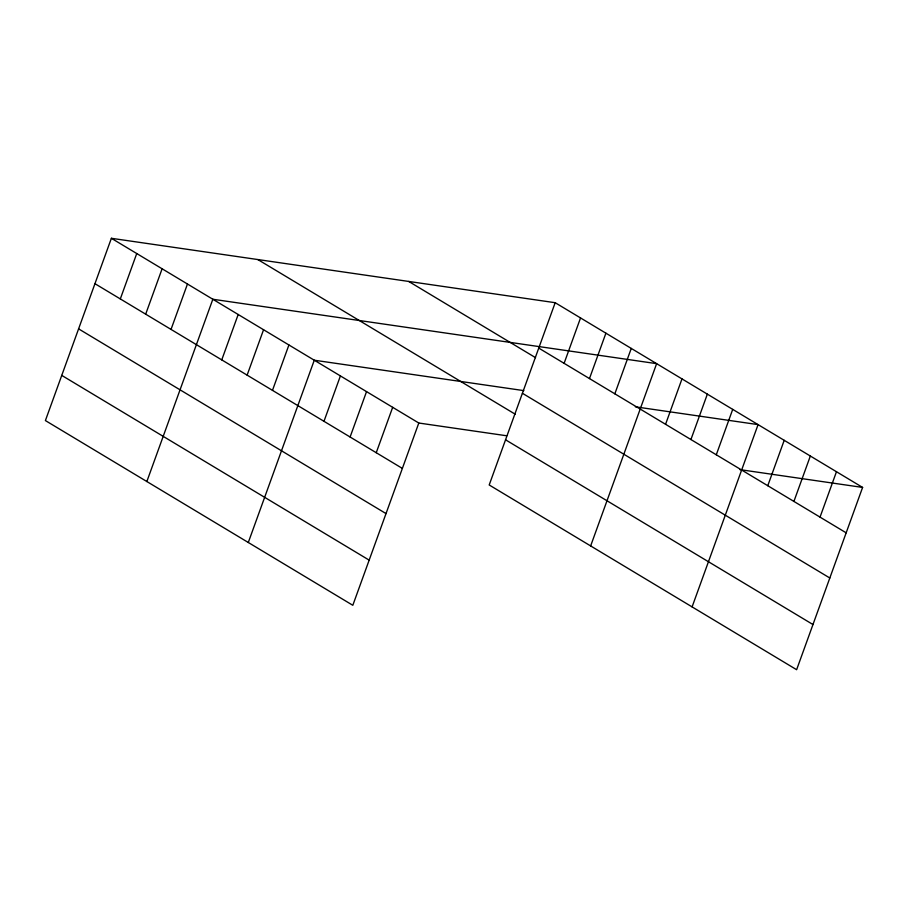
<?xml version="1.0" encoding="UTF-8"?>
<svg xmlns="http://www.w3.org/2000/svg" width="908" height="908" viewBox="0 0 908 908"><rect width="100%" height="100%" fill="white"/><g stroke="black" fill="none" stroke-linecap="round" stroke-linejoin="round"><path stroke-width="1.36" d="M555.185 302.704L489.196 484.974L796.622 669.707L862.6 487.426L555.185 302.704L111.378 238.293L45.4 420.574L352.815 605.295L418.804 423.026L506.675 435.772M120.31 298.936L136.745 253.536M145.677 314.168L162.112 268.779M171.033 329.411L187.468 284.011M146.846 481.535L212.835 299.254L656.632 363.654L590.643 545.935M221.756 359.886L238.191 314.497M247.124 375.129L263.558 329.74M272.479 390.372L288.914 344.972M248.293 542.496L314.281 360.215L523.837 390.622M323.974 421.312L340.409 375.923M350.102 437.02L366.537 391.62M376.241 452.717L392.676 407.317M564.106 363.336L580.541 317.936M589.474 378.579L605.908 333.179M614.841 393.811L631.264 348.422M665.564 424.297L681.987 378.897M690.92 439.54L707.355 394.14M716.287 454.772L732.711 409.383M692.1 606.896L758.078 424.615L635.339 406.807M767.771 485.712L784.206 440.323M793.91 501.42L810.345 456.02M820.038 517.117L836.472 471.729M739.861 469.618L862.6 487.426M538.75 348.093L846.165 532.826M408.725 281.446L535.538 357.65M522.395 393.266L829.821 577.999M257.838 259.552L515.369 414.298M505.552 439.801L812.966 624.534M111.378 238.293L418.804 423.026M94.954 283.693L402.369 468.414M78.599 328.866L386.014 513.587M61.755 375.401L369.17 560.134"/></g></svg>
